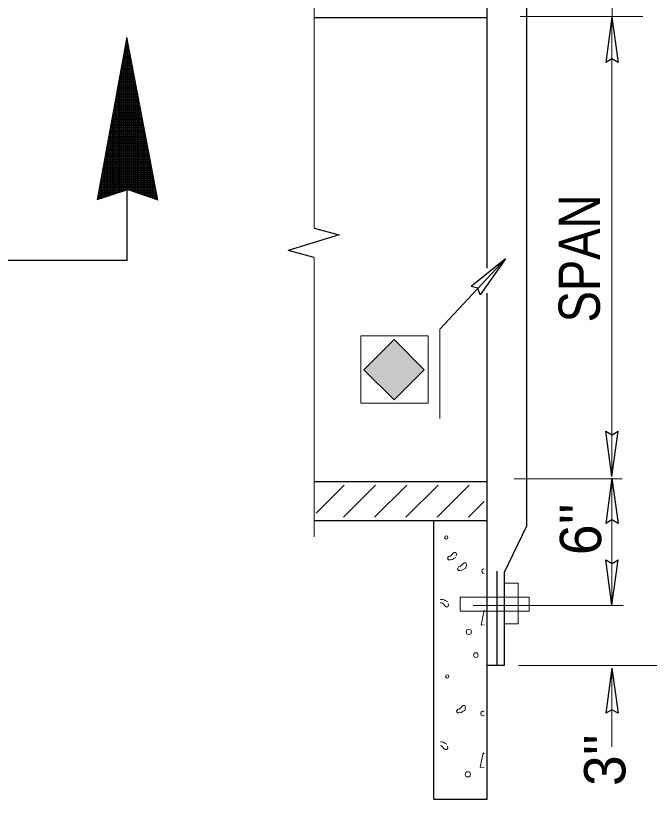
# Model space of a CAD drawing. Extents: x -48 to 160, y -10 to 186.
# Drawn here: x 71.89 to 79.31, y 15.97 to 25.15 of the extents above; entities that cross this region are included whole.
import ezdxf

# ---------------------------------------------------------------- set-up
doc = ezdxf.new("R2010")
doc.units = 0
doc.header["$LTSCALE"] = 0.19
doc.layers.add('1', color=7, linetype='Continuous', lineweight=13)

msp = doc.modelspace()

# ---------------------------------------------------------------- hatches: boundary and pattern name
at = {"layer": '1'}
msp.add_hatch(color=256, dxfattribs=at).paths.add_polyline_path([(76.3192, 20.6507), (75.9648, 21.005), (76.3192, 21.3594), (76.6735, 21.005)])

# ---------------------------------------------------------------- linework, layer by layer
at = {"layer": '1', "lineweight": 25}
for p, q in [((77.8735, 19.1763), (77.8735, 35.7563)), ((77.4078, 22.1935), (77.4078, 26.6072)), ((75.3842, 25.1285), (77.4078, 25.1285)), ((78.8699, 25.132), (78.7971, 24.6032)), ((78.8699, 25.132), (78.9425, 24.6032)), ((73.1943, 22.2826), (73.1943, 23.8307)), ((75.3842, 22.3193), (75.0818, 22.3999)), ((77.6239, 22.3035), (77.2237, 21.9783)), ((77.6239, 22.3035), (77.3262, 21.8824)), ((73.1943, 22.2826), (69.8153, 22.2826)), ((77.4078, 15.9745), (77.4078, 21.9004)), ((78.8703, 19.7565), (78.7977, 20.285)), ((78.8703, 19.7565), (78.9431, 20.285)), ((78.8699, 19.7343), (78.7971, 19.2055)), ((78.8699, 19.7343), (78.9425, 19.2055)), ((75.3842, 19.6966), (77.4078, 19.6966)), ((75.4099, 19.3266), (75.7373, 19.6539)), ((75.7262, 19.277), (76.1031, 19.6539)), ((76.0919, 19.277), (76.4687, 19.6539)), ((76.4578, 19.277), (76.8347, 19.6539)), ((76.8234, 19.277), (77.2002, 19.6539)), ((77.1893, 19.277), (77.3742, 19.4619)), ((75.3842, 19.2377), (77.4078, 19.2377)), ((76.7868, 15.9745), (76.7868, 19.2377)), ((78.8703, 18.2496), (78.7977, 18.7782)), ((78.8703, 18.2496), (78.9431, 18.7782)), ((77.5263, 17.546), (77.5263, 18.6453)), ((78.8699, 17.5105), (78.7971, 16.9818)), ((78.8699, 17.5105), (78.9425, 16.9818)), ((76.7868, 15.9745), (77.4078, 15.9745))]:
    msp.add_line(p, q, dxfattribs=at)
at = {"layer": '1'}
for p, q in [((78.8743, 28.3366), (78.8743, 25.1412)), ((75.3842, 22.6621), (75.3842, 25.8301)), ((77.7961, 25.1412), (79.2335, 25.1412)), ((78.8701, 19.7565), (78.8701, 25.1412)), ((73.1872, 24.8691), (73.1983, 24.8691)), ((73.1898, 24.883), (73.1957, 24.883)), ((73.1906, 23.1077), (73.1906, 24.8868)), ((73.1924, 24.8971), (73.1927, 24.8971)), ((73.1719, 24.7852), (73.2142, 24.7852)), ((73.1744, 24.7992), (73.2116, 24.7992)), ((73.1767, 23.1031), (73.1767, 24.8106)), ((73.1769, 24.8133), (73.2088, 24.8133)), ((73.1793, 24.827), (73.2064, 24.827)), ((73.1823, 24.841), (73.2034, 24.841)), ((73.1847, 24.8551), (73.2008, 24.8551)), ((73.2045, 23.1122), (73.2045, 24.8367)), ((73.154, 24.6876), (73.2327, 24.6876)), ((73.1564, 24.7014), (73.2301, 24.7014)), ((73.1593, 24.7156), (73.2273, 24.7156)), ((73.1618, 24.7293), (73.2248, 24.7293)), ((73.1625, 23.0984), (73.1625, 24.734)), ((73.1642, 24.7433), (73.2223, 24.7433)), ((73.1668, 24.7573), (73.2193, 24.7573)), ((73.1694, 24.7713), (73.2166, 24.7713)), ((73.2186, 23.1071), (73.2186, 24.763)), ((73.2324, 23.1024), (73.2324, 24.6892)), ((73.1388, 24.6037), (73.2485, 24.6037)), ((73.1413, 24.6178), (73.2459, 24.6178)), ((73.1438, 24.6317), (73.2432, 24.6317)), ((73.1464, 24.6455), (73.2406, 24.6455)), ((73.1487, 23.094), (73.1487, 24.6577)), ((73.1489, 24.6597), (73.2381, 24.6597)), ((73.1514, 24.6736), (73.2354, 24.6736)), ((73.2465, 23.0976), (73.2465, 24.6156)), ((73.1208, 24.5057), (73.2672, 24.5057)), ((73.1208, 23.0847), (73.1208, 24.5053)), ((73.1232, 24.5199), (73.2647, 24.5199)), ((73.1258, 24.5337), (73.2617, 24.5337)), ((73.1284, 24.5478), (73.2592, 24.5478)), ((73.1309, 24.5621), (73.2567, 24.5621)), ((73.1337, 24.5756), (73.2537, 24.5756)), ((73.1347, 23.0893), (73.1347, 24.5816)), ((73.1359, 24.5898), (73.2512, 24.5898)), ((73.2605, 23.093), (73.2605, 24.5421)), ((73.1055, 24.4219), (73.2832, 24.4219)), ((73.1066, 23.0799), (73.1066, 24.4292)), ((73.1079, 24.4362), (73.2802, 24.4362)), ((73.1105, 24.4502), (73.2779, 24.4502)), ((73.1129, 24.4641), (73.2751, 24.4641)), ((73.1156, 24.4778), (73.2724, 24.4778)), ((73.1183, 24.4919), (73.27, 24.4919)), ((73.2743, 23.0882), (73.2743, 24.4686)), ((73.0873, 24.3242), (73.302, 24.3242)), ((73.0898, 24.3384), (73.299, 24.3384)), ((73.0924, 24.3524), (73.2965, 24.3524)), ((73.0927, 23.0755), (73.0927, 24.3526)), ((73.095, 24.3663), (73.2938, 24.3663)), ((73.0978, 24.38), (73.2912, 24.38)), ((73.1, 24.3941), (73.2884, 24.3941)), ((73.1029, 24.408), (73.2856, 24.408)), ((73.2884, 23.0831), (73.2884, 24.3949)), ((73.3023, 23.0784), (73.3023, 24.3213)), ((73.0696, 24.2265), (73.3204, 24.2265)), ((73.0721, 24.2407), (73.3174, 24.2407)), ((73.0747, 24.2546), (73.315, 24.2546)), ((73.0772, 24.2687), (73.3121, 24.2687)), ((73.0787, 23.0708), (73.0787, 24.2765)), ((73.0798, 24.2825), (73.3095, 24.2825)), ((73.0824, 24.2964), (73.307, 24.2964)), ((73.0848, 24.3104), (73.3042, 24.3104)), ((73.3164, 23.0734), (73.3164, 24.2477)), ((73.0542, 24.1427), (73.336, 24.1427)), ((73.0566, 24.1568), (73.3335, 24.1568)), ((73.0594, 24.1707), (73.3306, 24.1707)), ((73.062, 24.1847), (73.3281, 24.1847)), ((73.0644, 24.1986), (73.3256, 24.1986)), ((73.0649, 23.0664), (73.0649, 24.2002)), ((73.067, 24.2126), (73.3226, 24.2126)), ((73.3302, 23.069), (73.3302, 24.1743)), ((73.0364, 24.045), (73.3546, 24.045)), ((73.0369, 23.057), (73.0369, 24.0473)), ((73.0389, 24.0589), (73.3519, 24.0589)), ((73.0412, 24.0727), (73.3493, 24.0727)), ((73.0439, 24.0867), (73.3469, 24.0867)), ((73.0464, 24.1007), (73.3439, 24.1007)), ((73.0488, 24.1148), (73.3414, 24.1148)), ((73.0509, 23.0617), (73.0509, 24.1239)), ((73.0515, 24.1288), (73.3387, 24.1288)), ((73.3443, 23.0635), (73.3443, 24.1004)), ((73.0209, 23.9612), (73.3706, 23.9612)), ((73.023, 23.0523), (73.023, 23.9714)), ((73.0234, 23.9753), (73.368, 23.9753)), ((73.0261, 23.9891), (73.3651, 23.9891)), ((73.0286, 24.003), (73.3627, 24.003)), ((73.0312, 24.017), (73.36, 24.017)), ((73.0339, 24.0309), (73.3573, 24.0309)), ((73.3583, 23.0589), (73.3583, 24.0267)), ((73.3722, 23.0542), (73.3722, 23.9531)), ((73.003, 23.8635), (73.3891, 23.8635)), ((73.0056, 23.8774), (73.3864, 23.8774)), ((73.0082, 23.8912), (73.3839, 23.8912)), ((73.0089, 23.0479), (73.0089, 23.8948)), ((73.0109, 23.9052), (73.3812, 23.9052)), ((73.0131, 23.9192), (73.3783, 23.9192)), ((73.016, 23.9333), (73.3758, 23.9333)), ((73.0185, 23.9473), (73.3732, 23.9473)), ((73.3863, 23.0497), (73.3863, 23.8792)), ((72.9877, 23.7794), (73.4051, 23.7794)), ((72.9904, 23.7935), (73.4024, 23.7935)), ((72.9928, 23.8074), (73.3997, 23.8074)), ((72.995, 23.0432), (72.995, 23.8187)), ((72.9955, 23.8216), (73.3972, 23.8216)), ((72.9978, 23.8354), (73.3942, 23.8354)), ((73.0005, 23.8494), (73.3918, 23.8494)), ((73.4002, 23.0447), (73.4002, 23.8059)), ((72.9697, 23.6818), (73.4235, 23.6818)), ((72.9723, 23.6956), (73.4208, 23.6956)), ((72.9749, 23.7097), (73.4182, 23.7097)), ((72.9772, 23.7237), (73.4158, 23.7237)), ((72.98, 23.7376), (73.413, 23.7376)), ((72.981, 23.0388), (72.981, 23.7428)), ((72.9827, 23.7517), (73.4102, 23.7517)), ((72.985, 23.7656), (73.4075, 23.7656)), ((73.4142, 23.0398), (73.4142, 23.7325)), ((72.952, 23.584), (73.442, 23.584)), ((72.9532, 23.0291), (72.9532, 23.5898)), ((72.9543, 23.5978), (73.4395, 23.5978)), ((72.9572, 23.6118), (73.4368, 23.6118)), ((72.9596, 23.6258), (73.4341, 23.6258)), ((72.9621, 23.6397), (73.4315, 23.6397)), ((72.9649, 23.6538), (73.4291, 23.6538)), ((72.9672, 23.0339), (72.9672, 23.6661)), ((72.9674, 23.6678), (73.4262, 23.6678)), ((73.428, 23.0349), (73.428, 23.6587)), ((73.442, 23.0301), (73.442, 23.585)), ((72.9366, 23.5002), (73.458, 23.5002)), ((72.9392, 23.5144), (73.4552, 23.5144)), ((72.9392, 23.0248), (72.9392, 23.5136)), ((72.9416, 23.5282), (73.4527, 23.5282)), ((72.9442, 23.5422), (73.4499, 23.5422)), ((72.9469, 23.5561), (73.4474, 23.5561)), ((72.9494, 23.5702), (73.4447, 23.5702)), ((73.4558, 23.0255), (73.4558, 23.5113)), ((72.9185, 23.4022), (73.4766, 23.4022)), ((72.9213, 23.4164), (73.4739, 23.4164)), ((72.924, 23.4303), (73.4711, 23.4303)), ((72.9251, 23.02), (72.9251, 23.4374)), ((72.9262, 23.4443), (73.4686, 23.4443)), ((72.9287, 23.4582), (73.4659, 23.4582)), ((72.9317, 23.4723), (73.4635, 23.4723)), ((72.9338, 23.486), (73.4606, 23.486)), ((73.4699, 23.02), (73.4699, 23.4375)), ((72.9033, 23.3187), (73.4922, 23.3187)), ((72.9058, 23.3325), (73.4897, 23.3325)), ((72.9083, 23.3466), (73.487, 23.3466)), ((72.9109, 23.3605), (73.4845, 23.3605)), ((72.9112, 23.0157), (72.9112, 23.3612)), ((72.9135, 23.3744), (73.4819, 23.3744)), ((72.9161, 23.3883), (73.479, 23.3883)), ((73.4838, 23.0157), (73.4838, 23.3642)), ((72.8852, 23.2207), (73.511, 23.2207)), ((72.8881, 23.2347), (73.5084, 23.2347)), ((72.8906, 23.2487), (73.5059, 23.2487)), ((72.8927, 23.2626), (73.503, 23.2626)), ((72.8957, 23.2766), (73.5005, 23.2766)), ((72.8972, 23.0107), (72.8972, 23.2849)), ((72.8981, 23.2903), (73.4979, 23.2903)), ((72.9008, 23.3045), (73.4951, 23.3045)), ((73.4979, 23.0107), (73.4979, 23.2903)), ((73.5117, 23.006), (73.5117, 23.2167)), ((72.8694, 23.0017), (72.8694, 23.1324)), ((72.8699, 23.1369), (73.527, 23.1369)), ((72.8727, 23.151), (73.5242, 23.151)), ((72.875, 23.165), (73.5217, 23.165)), ((72.8774, 23.1789), (73.5189, 23.1789)), ((72.8805, 23.1928), (73.5162, 23.1928)), ((72.8828, 23.2068), (73.5138, 23.2068)), ((72.8834, 23.0062), (72.8834, 23.2083)), ((73.5259, 23.0012), (73.5259, 23.1432)), ((72.8522, 23.0392), (72.9827, 23.0392)), ((72.8545, 23.0532), (73.0254, 23.0532)), ((72.8554, 22.9969), (72.8554, 23.0559)), ((72.8572, 23.0672), (73.0674, 23.0672)), ((72.8597, 23.081), (73.1098, 23.081)), ((72.8624, 23.095), (73.152, 23.095)), ((72.8649, 23.1092), (73.1943, 23.1092)), ((72.8673, 23.123), (73.5295, 23.123)), ((73.2133, 23.1092), (73.5322, 23.1092)), ((73.2537, 23.095), (73.535, 23.095)), ((73.2942, 23.081), (73.5374, 23.081)), ((73.3346, 23.0672), (73.5403, 23.0672)), ((73.3749, 23.0532), (73.5429, 23.0532)), ((73.4153, 23.0392), (73.5454, 23.0392)), ((73.5397, 22.9963), (73.5397, 23.0698)), ((72.8446, 22.9974), (72.8563, 22.9974)), ((72.8471, 23.0113), (72.8982, 23.0113)), ((72.8494, 23.0252), (72.9407, 23.0252)), ((73.4558, 23.0252), (73.5482, 23.0252)), ((73.4965, 23.0113), (73.5507, 23.0113)), ((73.5368, 22.9974), (73.5534, 22.9974)), ((73.5537, 22.9916), (73.5537, 22.9962)), ((75.3842, 22.3193), (75.3842, 19.0472)), ((77.727, 19.7287), (78.9903, 19.7287)), ((78.8701, 18.2494), (78.8701, 19.7343)), ((77.2475, 18.2435), (79.0019, 18.2435)), ((77.777, 17.5406), (80.6767, 17.5406)), ((78.8701, 16.5888), (78.8701, 17.4518))]:
    msp.add_line(p, q, dxfattribs=at)
for points in [[(73.5547, 22.9911), (73.1925, 24.8987), (72.8434, 22.9929), (73.2043, 23.1125)], [(76.7193, 20.6126), (75.9302, 20.6126), (75.9302, 21.4017), (76.7193, 21.4017)], [(76.3192, 20.6507), (75.9648, 21.005), (76.3192, 21.3594), (76.6735, 21.005)], [(77.6078, 18.031), (77.6078, 18.5073), (77.7728, 18.5073), (77.7728, 18.031)], [(77.9011, 18.1776), (77.9011, 18.3424), (77.0945, 18.3424), (77.0945, 18.1776)]]:
    msp.add_lwpolyline(points, close=True, dxfattribs=at)
at = {"layer": '1', "lineweight": 25}
for points in [[(78.9425, 24.6032), (78.869, 24.6442), (78.7971, 24.6032)], [(75.3842, 22.6621), (75.6771, 22.5839), (75.0818, 22.3999)], [(77.3262, 21.8824), (77.3013, 21.9597), (77.2237, 21.9783)], [(78.7977, 20.285), (78.8712, 20.2441), (78.9431, 20.285)], [(78.9425, 19.2055), (78.869, 19.2467), (78.7971, 19.2055)], [(77.4078, 17.546), (77.6128, 17.546), (77.6128, 18.6343), (77.8735, 19.1763)], [(78.7977, 18.7782), (78.8712, 18.7373), (78.9431, 18.7782)], [(78.9425, 16.9818), (78.869, 17.0228), (78.7971, 16.9818)]]:
    msp.add_lwpolyline(points, dxfattribs=at)
at = {"layer": '1'}
for points in [[(76.8542, 20.4349), (76.8542, 21.4803), (77.6242, 22.3034)], [(77.0431, 18.8053), (77.0191, 18.7932), (76.9987, 18.7812), (76.9786, 18.7771), (76.9583, 18.7771), (76.9464, 18.7971), (76.9583, 18.8174), (76.9786, 18.8214), (76.9947, 18.8375), (77.0067, 18.8537), (77.0231, 18.8658), (77.0431, 18.8658), (77.0513, 18.8459), (77.0472, 18.8253)], [(77.1591, 18.6831), (77.135, 18.6707), (77.1147, 18.6587), (77.0945, 18.6547), (77.0745, 18.6547), (77.0626, 18.6747), (77.0745, 18.695), (77.0945, 18.6991), (77.1107, 18.7153), (77.1231, 18.7313), (77.139, 18.7436), (77.1591, 18.7436), (77.1672, 18.7233), (77.1634, 18.7032)], [(77.1634, 18.7022), (77.1586, 18.6835), (77.158, 18.6827)], [(76.9507, 18.2875), (76.9265, 18.2994), (76.9061, 18.3117), (76.886, 18.3157), (76.8657, 18.3157), (76.8629, 18.3107)], [(76.8629, 18.2802), (76.8657, 18.2753), (76.886, 18.2714), (76.9021, 18.2552), (76.9144, 18.2389), (76.9304, 18.227), (76.9507, 18.227), (76.9587, 18.2472), (76.9547, 18.2673)], [(77.3742, 18.1877), (77.3379, 18.0141), (77.3742, 18.0167)], [(77.1481, 17.0145), (77.1238, 17.0024), (77.1037, 16.9901), (77.0836, 16.9862), (77.0634, 16.9862), (77.0513, 17.0064), (77.0634, 17.0267), (77.0836, 17.0307), (77.0996, 17.0467), (77.1118, 17.0631), (77.1277, 17.075), (77.1481, 17.075), (77.1562, 17.0547), (77.1522, 17.0347)], [(77.1525, 17.034), (77.1477, 17.0152), (77.1471, 17.0145)], [(76.9395, 16.6191), (76.9153, 16.6311), (76.8952, 16.6431), (76.8748, 16.6473), (76.8629, 16.6473)], [(76.8629, 16.6053), (76.8748, 16.6028), (76.8909, 16.5867), (76.9031, 16.5706), (76.9192, 16.5582), (76.9395, 16.5582), (76.9474, 16.5785), (76.9435, 16.5987)], [(77.3742, 16.5076), (77.3632, 16.519), (77.3267, 16.3456), (77.3742, 16.3492)]]:
    msp.add_lwpolyline(points, dxfattribs=at)
for centre, radius in [((76.931, 19.0405), 0.0194), ((77.1948, 17.9354), 0.0309), ((77.2766, 17.6636), 0.0267), ((76.9421, 17.4139), 0.0194), ((77.1836, 16.267), 0.0309)]:
    msp.add_circle(centre, radius, dxfattribs=at)
for centre, start, end in [((77.3727, 18.6473), 86.80557, 273.19443), ((77.3616, 16.9788), 61.80912, 298.19088)]:
    msp.add_arc(centre, 0.0267, start, end, dxfattribs=at)

# ---------------------------------------------------------------- texts
at = {"layer": '1', "width": 0.85}
msp.add_text('SPAN', height=0.484, rotation=90, dxfattribs=at).set_placement((78.7292, 21.559))
at = {"layer": '1'}
for s, p in [("6''", (78.7442, 18.8335)), ("3''", (79.0277, 16.13))]:
    msp.add_text(s, height=0.484, rotation=90, dxfattribs=at).set_placement(p)

doc.saveas('drawing.dxf')
